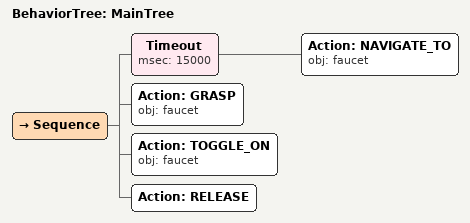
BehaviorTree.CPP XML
<root main_tree_to_execute="MainTree">
  <BehaviorTree ID="MainTree">
    <Sequence>
      <!-- Timeout: NAVIGATE_TO faucet within 15s -->
      <Timeout msec="15000">
        <!-- Navigate to faucet -->
        <Action ID="NAVIGATE_TO" obj="faucet" />
      </Timeout>
      <!-- Grasp faucet -->
      <Action ID="GRASP" obj="faucet" />
      <!-- Toggle on faucet -->
      <Action ID="TOGGLE_ON" obj="faucet" />
      <!-- Release -->
      <Action ID="RELEASE" />
    </Sequence>
  </BehaviorTree>
</root>
